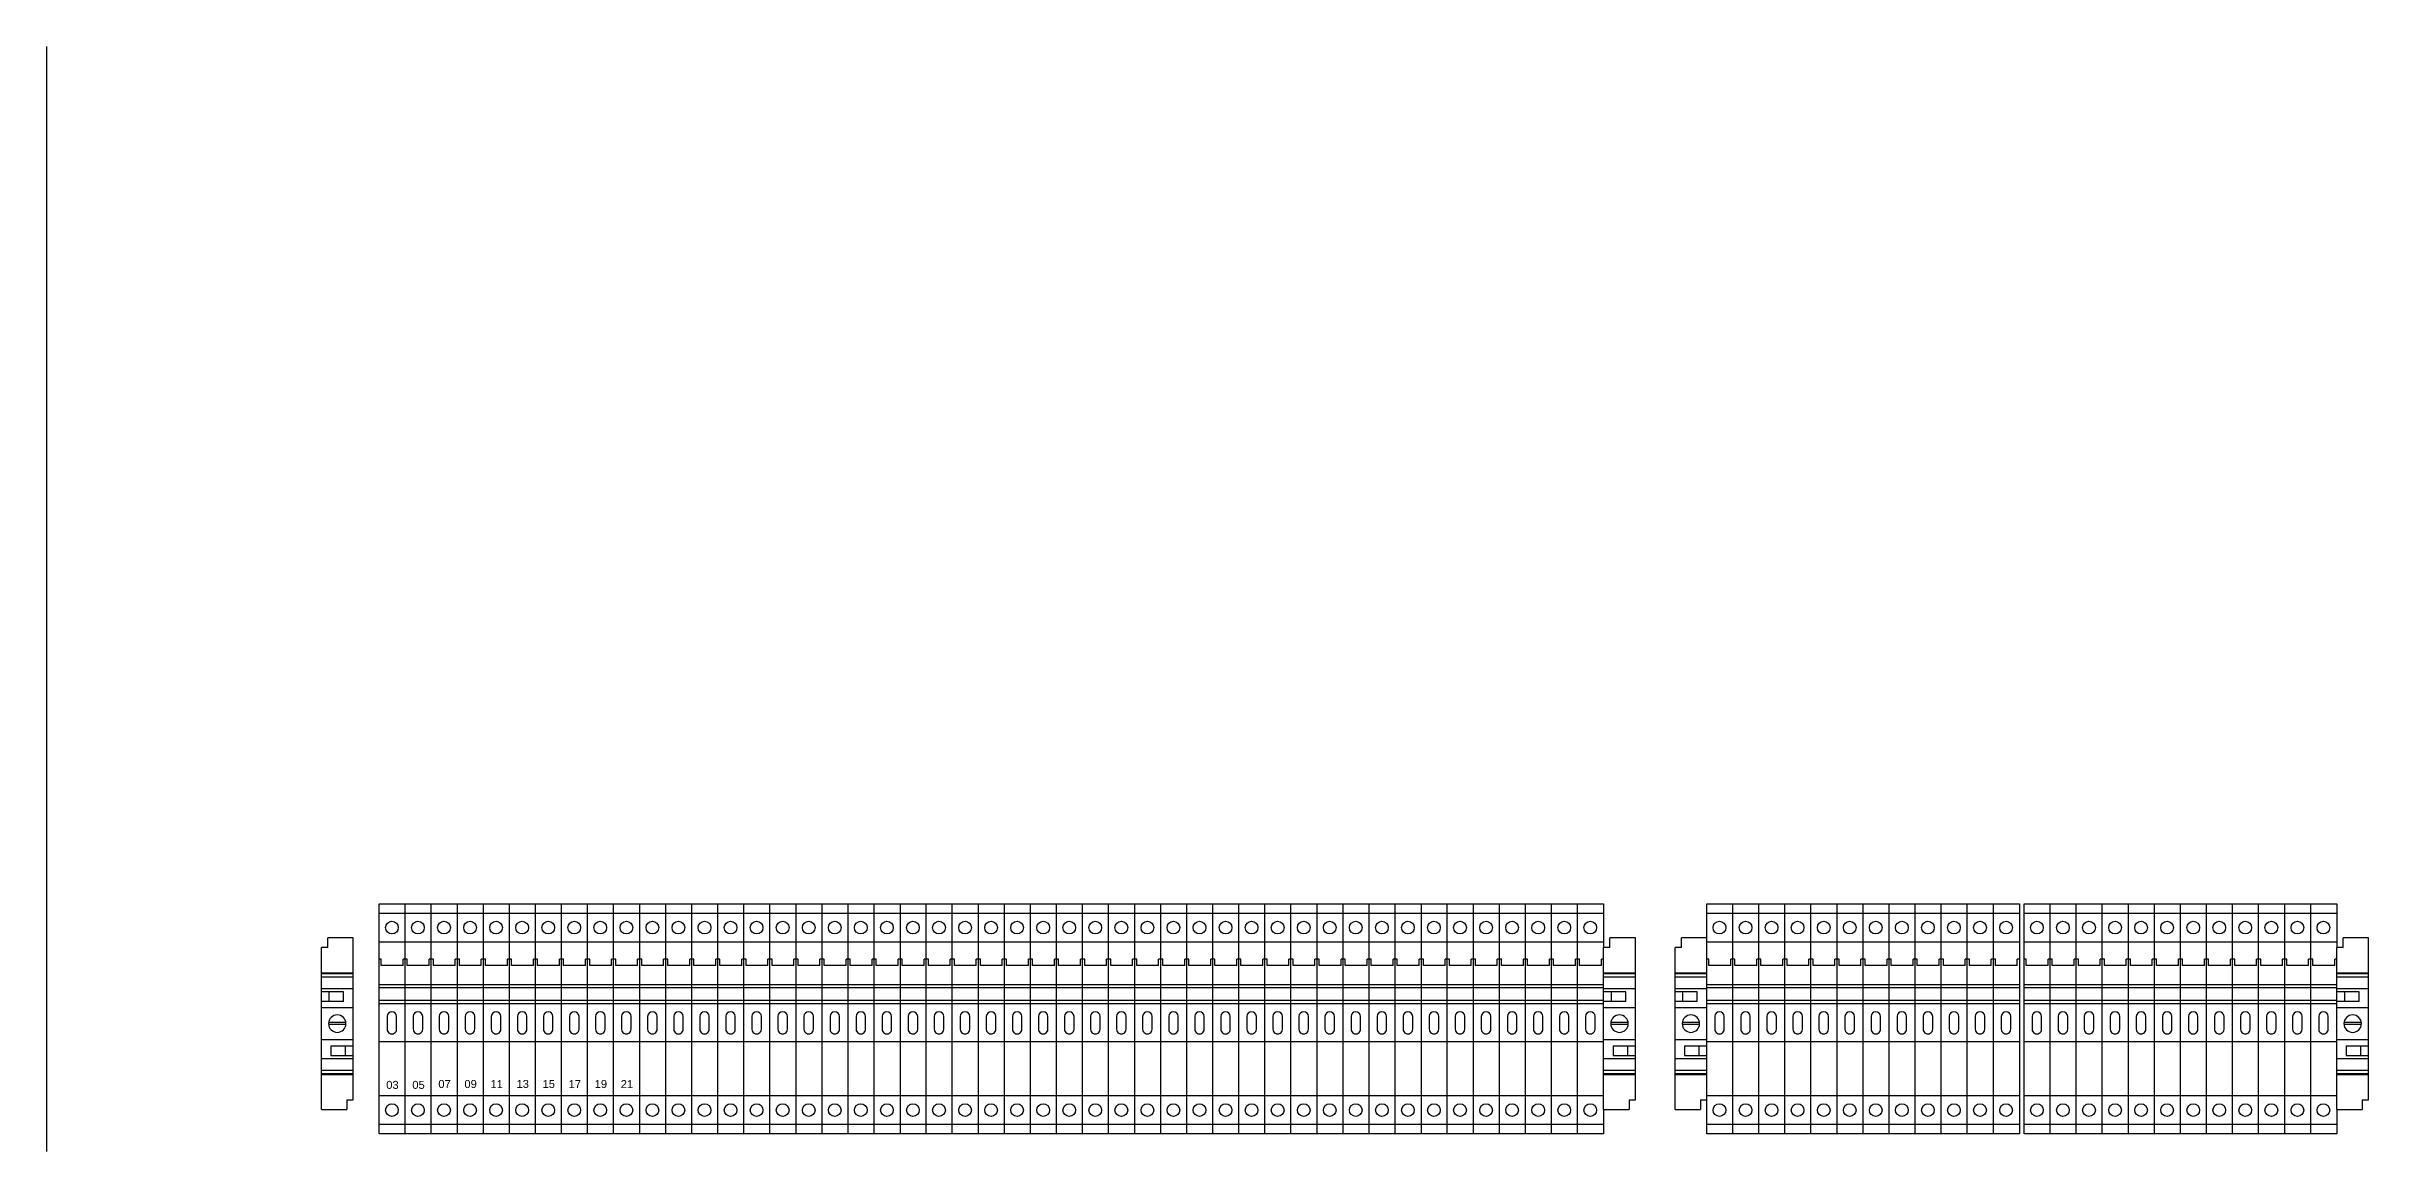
# Model space of a CAD drawing. Header units: millimetres. Extents: x 3609 to 5941, y 2453 to 3731.
# Drawn here: x 4909 to 5640, y 2505 to 2853 of the extents above; entities that cross this region are included whole.
import ezdxf
from ezdxf.enums import TextEntityAlignment as Align

# ---------------------------------------------------------------- set-up
doc = ezdxf.new("R2010")
doc.units = ezdxf.units.MM
doc.set_wipeout_variables(frame=1)
for name, color, linetype in [('40GENE-008-FRAME.TEXT1', 7, 'Continuous'), ('47ELEC-106-SIMB-F', 2, 'Continuous'), ('47ELEC-205-EQUIP', 5, 'Continuous')]:
    doc.layers.add(name, color=color, linetype=linetype)
doc.styles.add('estilo2', font='arial.ttf')

# ---------------------------------------------------------------- blocks, each defined once
blk = doc.blocks.new('boenra de piso FC')
blk.add_wipeout([(-36.25, 0), (-36.25, -8.2), (36.25, -8.2), (36.25, 0)]).dxf.layer = '47ELEC-205-EQUIP'
blk.add_wipeout([(-36.25, -8.2), (-36.25, 0), (36.25, 0), (36.25, -8.2)]).dxf.layer = '47ELEC-205-EQUIP'
at = {"layer": '47ELEC-205-EQUIP'}
for p, q in [((-36.25, 0), (36.25, 0)), ((-36.25, -8.2), (-36.25, 0)), ((-33.25, -8.2), (-33.25, 0)), ((-24.25, -8.2), (-24.25, 0)), ((-18.75, 0), (-18.75, -0.66)), ((7.25, 0), (7.25, -8.2)), ((24.25, 0), (24.25, -8.2)), ((33.25, 0), (33.25, -8.2)), ((36.25, 0), (36.25, -8.2)), ((-16.75, -0.66), (-18.75, -0.66)), ((-16.75, -0.66), (-16.75, -7.54)), ((-10.75, 0), (-10.75, -8.2)), ((-9.75, 0), (-9.75, -8.2)), ((-5.75, 0), (-5.75, -8.2)), ((-4.75, 0), (-4.75, -8.2)), ((3.25, -2.7), (-0.75, -2.7)), ((-0.75, -5.7), (3.25, -5.7)), ((36.25, -8.2), (-36.25, -8.2)), ((-18.75, -7.54), (-18.75, -8.2)), ((-16.75, -7.54), (-18.75, -7.54))]:
    blk.add_line(p, q, dxfattribs=at)
for centre in [(-28.75, -4.2), (28.75, -4.2)]:
    blk.add_circle(centre, 2, dxfattribs=at)
for centre, start, end in [((-0.75, -4.2), 90, 270), ((3.25, -4.2), 270, 90)]:
    blk.add_arc(centre, 1.5, start, end, dxfattribs=at)
blk = doc.blocks.new('BORNERA DE TOPE')
at = {"color": 7}
blk.add_wipeout([(-21.03, 72.37), (-13.03, 72.37), (-13.03, 69.37), (-11.03, 69.37), (-11.03, 18.37), (-19.03, 18.37), (-19.03, 21.37), (-21.03, 21.37)], dxfattribs=at).dxf.layer = '47ELEC-106-SIMB-F'
at = {"layer": '47ELEC-106-SIMB-F', "color": 7}
for p, q in [((-21.03, 72.37), (-13.03, 72.37)), ((-21.03, 72.37), (-21.03, 21.37)), ((-21.03, 72.37), (-21.03, 29.24)), ((-21.03, 72.37), (-21.03, 21.37)), ((-13.03, 69.37), (-13.03, 72.37)), ((-13.03, 69.37), (-11.03, 69.37)), ((-11.03, 69.37), (-11.03, 18.37)), ((-21.03, 61.37), (-11.03, 61.37)), ((-21.03, 61.12), (-11.03, 61.12)), ((-21.03, 60.07), (-11.03, 60.07)), ((-21.03, 56.37), (-11.03, 56.37)), ((-18.03, 55.37), (-11.03, 55.37)), ((-18.03, 52.37), (-18.03, 55.37)), ((-18.03, 52.37), (-11.03, 52.37)), ((-13.53, 52.37), (-13.53, 55.37)), ((-21.03, 50.37), (-11.03, 50.37)), ((-13.29, 45.67), (-18.76, 45.67)), ((-13.29, 45.07), (-18.76, 45.07)), ((-11.03, 40.37), (-21.03, 40.37)), ((-14.03, 38.37), (-21.03, 38.37)), ((-18.53, 38.37), (-18.53, 35.37)), ((-14.03, 38.37), (-14.03, 35.37)), ((-14.03, 35.37), (-21.03, 35.37)), ((-11.03, 34.37), (-21.03, 34.37)), ((-11.03, 34.37), (-21.03, 34.37)), ((-21.03, 30.67), (-11.03, 30.67)), ((-21.03, 29.62), (-11.03, 29.62)), ((-21.03, 29.37), (-11.03, 29.37)), ((-21.03, 29.24), (-21.03, 27.35)), ((-19.03, 21.37), (-21.03, 21.37)), ((-19.03, 21.37), (-19.03, 18.37)), ((-11.03, 18.37), (-19.03, 18.37))]:
    blk.add_line(p, q, dxfattribs=at)
blk.add_circle((-16.03, 45.37), 2.75, dxfattribs=at)

msp = doc.modelspace()

# ---------------------------------------------------------------- linework, layer by layer
msp.add_line((4908.66, 2853.35), (4908.66, 2505.35))

# ---------------------------------------------------------------- block references
at = {"xscale": -1, "rotation": 180}
msp.add_blockref('BORNERA DE TOPE', (5016.22, 2591.02), dxfattribs=at)
at = {"layer": '47ELEC-205-EQUIP', "rotation": 270}
for p in [(5021.59, 2547.15), (5185.59, 2547.15), (5349.59, 2547.15), (5439.46, 2547.15)]:
    msp.add_blockref('boenra de piso FC', p, dxfattribs=at)

# ---------------------------------------------------------------- next in the draw order: block references
at = {"xscale": -1, "rotation": 180}
msp.add_blockref('BORNERA DE TOPE', (5442.29, 2591.02), dxfattribs=at)
at = {"layer": '47ELEC-205-EQUIP', "rotation": 270}
for p in [(5029.79, 2547.15), (5193.79, 2547.15), (5357.79, 2547.15), (5447.66, 2547.15)]:
    msp.add_blockref('boenra de piso FC', p, dxfattribs=at)

# ---------------------------------------------------------------- next in the draw order: block references
for p in [(5037.99, 2547.15), (5201.99, 2547.15), (5365.99, 2547.15), (5455.86, 2547.15)]:
    msp.add_blockref('boenra de piso FC', p, dxfattribs=at)

# ---------------------------------------------------------------- next in the draw order: texts
at = {"layer": '40GENE-008-FRAME.TEXT1', "style": 'estilo2'}
msp.add_text('03', height=2.518, dxfattribs=at).set_placement((5017.57, 2525.1), align=Align.CENTER)

# ---------------------------------------------------------------- next in the draw order: block references
at = {"layer": '47ELEC-205-EQUIP', "rotation": 270}
for p in [(5046.19, 2547.15), (5210.19, 2547.15), (5374.19, 2547.15), (5464.06, 2547.15)]:
    msp.add_blockref('boenra de piso FC', p, dxfattribs=at)

# ---------------------------------------------------------------- next in the draw order: texts
at = {"layer": '40GENE-008-FRAME.TEXT1', "style": 'estilo2'}
msp.add_text('05', height=2.518, dxfattribs=at).set_placement((5025.77, 2525.1), align=Align.CENTER)

# ---------------------------------------------------------------- next in the draw order: block references
at = {"layer": '47ELEC-205-EQUIP', "rotation": 270}
for p in [(5054.39, 2547.15), (5218.39, 2547.15), (5382.39, 2547.15), (5472.26, 2547.15)]:
    msp.add_blockref('boenra de piso FC', p, dxfattribs=at)

# ---------------------------------------------------------------- next in the draw order: texts
at = {"layer": '40GENE-008-FRAME.TEXT1', "style": 'estilo2'}
msp.add_text('07', height=2.518, dxfattribs=at).set_placement((5033.97, 2525.38), align=Align.CENTER)

# ---------------------------------------------------------------- next in the draw order: block references
at = {"layer": '47ELEC-205-EQUIP', "rotation": 270}
for p in [(5062.59, 2547.15), (5226.59, 2547.15), (5390.59, 2547.15), (5480.46, 2547.15)]:
    msp.add_blockref('boenra de piso FC', p, dxfattribs=at)

# ---------------------------------------------------------------- next in the draw order: texts
at = {"layer": '40GENE-008-FRAME.TEXT1', "style": 'estilo2'}
msp.add_text('09', height=2.518, dxfattribs=at).set_placement((5042.17, 2525.38), align=Align.CENTER)

# ---------------------------------------------------------------- next in the draw order: block references
at = {"layer": '47ELEC-205-EQUIP', "rotation": 270}
for p in [(5070.79, 2547.15), (5234.79, 2547.15), (5398.79, 2547.15), (5488.66, 2547.15)]:
    msp.add_blockref('boenra de piso FC', p, dxfattribs=at)

# ---------------------------------------------------------------- next in the draw order: texts
at = {"layer": '40GENE-008-FRAME.TEXT1', "style": 'estilo2'}
msp.add_text('11', height=2.518, dxfattribs=at).set_placement((5050.37, 2525.34), align=Align.CENTER)

# ---------------------------------------------------------------- next in the draw order: block references
at = {"xscale": -1, "rotation": 180}
msp.add_blockref('BORNERA DE TOPE', (5419.81, 2591.02), dxfattribs=at)
at = {"layer": '47ELEC-205-EQUIP', "rotation": 270}
for p in [(5078.99, 2547.15), (5242.99, 2547.15), (5496.86, 2547.15)]:
    msp.add_blockref('boenra de piso FC', p, dxfattribs=at)

# ---------------------------------------------------------------- next in the draw order: texts
at = {"layer": '40GENE-008-FRAME.TEXT1', "style": 'estilo2'}
msp.add_text('13', height=2.518, dxfattribs=at).set_placement((5058.57, 2525.39), align=Align.CENTER)

# ---------------------------------------------------------------- next in the draw order: block references
at = {"layer": '47ELEC-205-EQUIP', "rotation": 270}
for p in [(5087.19, 2547.15), (5251.19, 2547.15), (5505.06, 2547.15)]:
    msp.add_blockref('boenra de piso FC', p, dxfattribs=at)

# ---------------------------------------------------------------- next in the draw order: texts
at = {"layer": '40GENE-008-FRAME.TEXT1', "style": 'estilo2'}
msp.add_text('15', height=2.518, dxfattribs=at).set_placement((5066.77, 2525.38), align=Align.CENTER)

# ---------------------------------------------------------------- next in the draw order: block references
at = {"layer": '47ELEC-205-EQUIP', "rotation": 270}
for p in [(5095.39, 2547.15), (5259.39, 2547.15), (5513.26, 2547.15)]:
    msp.add_blockref('boenra de piso FC', p, dxfattribs=at)

# ---------------------------------------------------------------- next in the draw order: texts
at = {"layer": '40GENE-008-FRAME.TEXT1', "style": 'estilo2'}
msp.add_text('17', height=2.518, dxfattribs=at).set_placement((5074.97, 2525.34), align=Align.CENTER)

# ---------------------------------------------------------------- next in the draw order: block references
at = {"layer": '47ELEC-205-EQUIP', "rotation": 270}
for p in [(5103.59, 2547.15), (5267.59, 2547.15), (5521.46, 2547.15)]:
    msp.add_blockref('boenra de piso FC', p, dxfattribs=at)

# ---------------------------------------------------------------- next in the draw order: texts
at = {"layer": '40GENE-008-FRAME.TEXT1', "style": 'estilo2'}
msp.add_text('19', height=2.518, dxfattribs=at).set_placement((5083.17, 2525.38), align=Align.CENTER)

# ---------------------------------------------------------------- next in the draw order: block references
at = {"layer": '47ELEC-205-EQUIP', "rotation": 270}
for p in [(5111.79, 2547.15), (5275.79, 2547.15), (5529.66, 2547.15)]:
    msp.add_blockref('boenra de piso FC', p, dxfattribs=at)

# ---------------------------------------------------------------- next in the draw order: texts
at = {"layer": '40GENE-008-FRAME.TEXT1', "style": 'estilo2'}
msp.add_text('21', height=2.518, dxfattribs=at).set_placement((5091.37, 2525.34), align=Align.CENTER)

# ---------------------------------------------------------------- next in the draw order: block references
at = {"layer": '47ELEC-205-EQUIP', "rotation": 270}
for p in [(5119.99, 2547.15), (5283.99, 2547.15), (5539.36, 2547.15)]:
    msp.add_blockref('boenra de piso FC', p, dxfattribs=at)

# ---------------------------------------------------------------- next in the draw order: block references
for p in [(5128.19, 2547.15), (5292.19, 2547.15), (5547.56, 2547.15)]:
    msp.add_blockref('boenra de piso FC', p, dxfattribs=at)

# ---------------------------------------------------------------- next in the draw order: block references
for p in [(5136.39, 2547.15), (5300.39, 2547.15), (5555.76, 2547.15)]:
    msp.add_blockref('boenra de piso FC', p, dxfattribs=at)

# ---------------------------------------------------------------- next in the draw order: block references
for p in [(5144.59, 2547.15), (5308.59, 2547.15), (5563.96, 2547.15)]:
    msp.add_blockref('boenra de piso FC', p, dxfattribs=at)

# ---------------------------------------------------------------- next in the draw order: block references
for p in [(5152.79, 2547.15), (5316.79, 2547.15), (5572.16, 2547.15)]:
    msp.add_blockref('boenra de piso FC', p, dxfattribs=at)

# ---------------------------------------------------------------- next in the draw order: block references
for p in [(5160.99, 2547.15), (5324.99, 2547.15), (5580.36, 2547.15)]:
    msp.add_blockref('boenra de piso FC', p, dxfattribs=at)

# ---------------------------------------------------------------- next in the draw order: block references
for p in [(5169.19, 2547.15), (5333.19, 2547.15), (5588.56, 2547.15)]:
    msp.add_blockref('boenra de piso FC', p, dxfattribs=at)

# ---------------------------------------------------------------- next in the draw order: block references
for p in [(5177.39, 2547.15), (5341.39, 2547.15), (5596.76, 2547.15)]:
    msp.add_blockref('boenra de piso FC', p, dxfattribs=at)

# ---------------------------------------------------------------- next in the draw order: block references
msp.add_blockref('boenra de piso FC', (5604.96, 2547.15), dxfattribs=at)

# ---------------------------------------------------------------- next in the draw order: block references
msp.add_blockref('boenra de piso FC', (5613.16, 2547.15), dxfattribs=at)

# ---------------------------------------------------------------- next in the draw order: block references
msp.add_blockref('boenra de piso FC', (5621.36, 2547.15), dxfattribs=at)

# ---------------------------------------------------------------- next in the draw order: block references
msp.add_blockref('boenra de piso FC', (5629.56, 2547.15), dxfattribs=at)

# ---------------------------------------------------------------- next in the draw order: block references
at = {"xscale": -1, "rotation": 180}
msp.add_blockref('BORNERA DE TOPE', (5650.59, 2591.02), dxfattribs=at)

doc.saveas('drawing.dxf')
